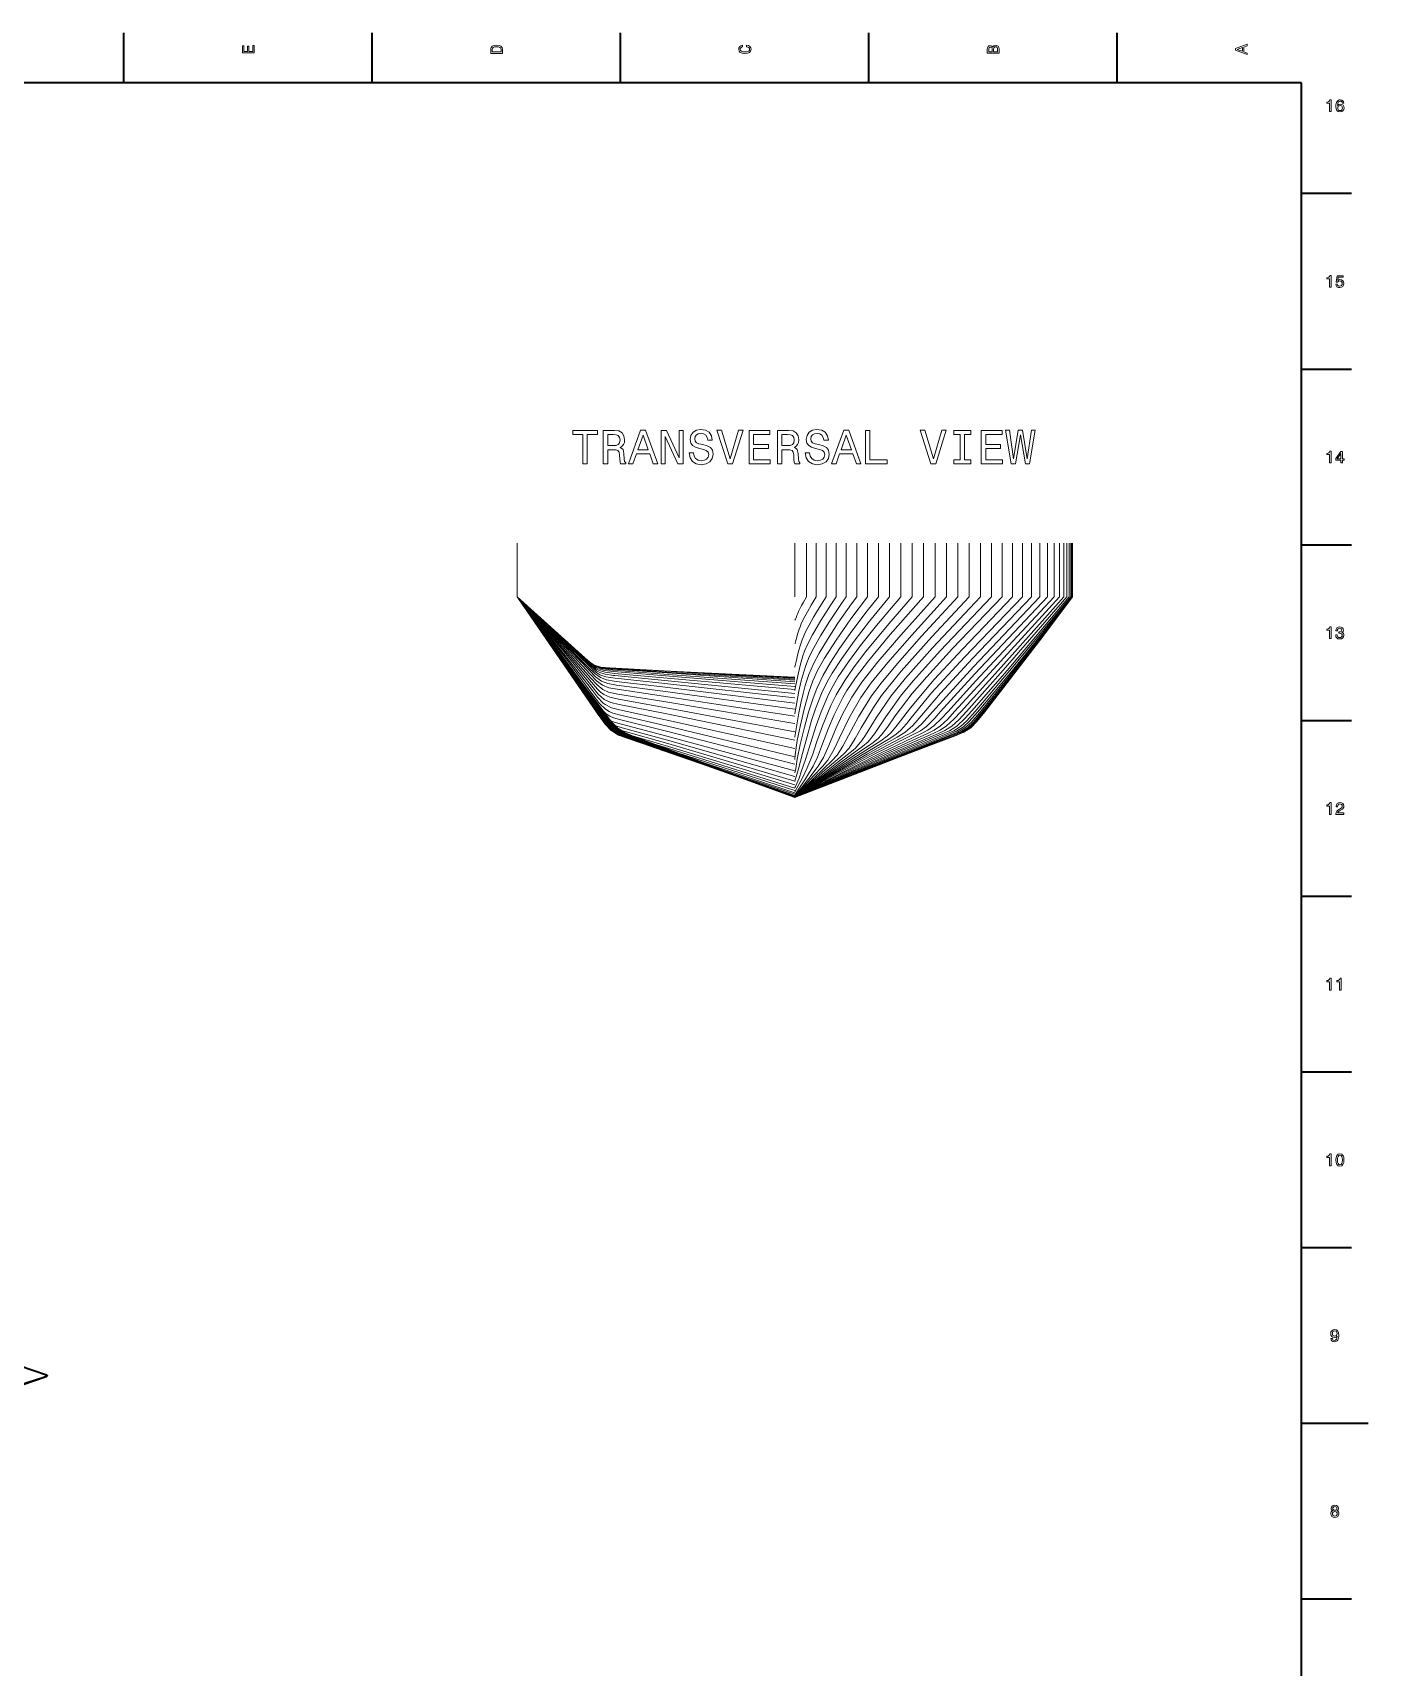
# Model space of a CAD drawing. Extents: x 0 to 1189, y 0 to 841.
# Drawn here: x 789.8 to 1189, y 347.5 to 836 of the extents above; entities that cross this region are included whole.
import ezdxf

# ---------------------------------------------------------------- set-up
doc = ezdxf.new("R2010")
doc.units = 0

msp = doc.modelspace()

# ---------------------------------------------------------------- linework, layer by layer
at = {"color": 7, "lineweight": 35, "ltscale": 0.375}
for p, q in [((817.099976, 821), (817.099976, 836)), ((891.299988, 821), (891.299988, 836)), ((965.5, 821), (965.5, 836)), ((1039.699951, 821), (1039.699951, 836)), ((1113.900024, 821), (1113.900024, 836)), ((1169, 788), (1184, 788)), ((1169, 735.5), (1184, 735.5)), ((1169, 683), (1184, 683)), ((1169, 630.5), (1184, 630.5)), ((1169, 578), (1184, 578)), ((1169, 525.5), (1184, 525.5)), ((1169, 473), (1184, 473)), ((1169, 368), (1184, 368))]:
    msp.add_line(p, q, dxfattribs=at)
at = {"color": 7, "lineweight": 35}
for p, q in [((1169, 821), (20, 821)), ((1169, 20), (1169, 821)), ((1169, 420.5), (1189, 420.5))]:
    msp.add_line(p, q, dxfattribs=at)
at = {"color": 7, "lineweight": 13, "ltscale": 0.4}
for p, q in [((934.576965, 667.444885), (934.576965, 683.444885)), ((934.576965, 667.444885), (934.576965, 683.444885)), ((934.576965, 667.444885), (934.576965, 683.444885)), ((934.576965, 667.444885), (934.576965, 683.444885)), ((934.576965, 667.444885), (934.576965, 683.444885)), ((934.576965, 667.444885), (934.576965, 683.444885)), ((934.576965, 667.444885), (934.576965, 683.444885)), ((934.576965, 667.444885), (934.576965, 683.444885)), ((934.576965, 667.444885), (934.576965, 683.444885)), ((934.576965, 667.444885), (934.576965, 683.444885)), ((934.576965, 667.444885), (934.576965, 683.444885)), ((934.576965, 667.444885), (934.576965, 683.444885)), ((934.576965, 667.444885), (934.576965, 683.444885)), ((934.576965, 667.444885), (934.576965, 683.444885)), ((934.576965, 667.444885), (934.576965, 683.444885)), ((934.576965, 667.444885), (934.576965, 683.444885)), ((934.576965, 667.444885), (934.576965, 683.444885)), ((934.576965, 667.444885), (934.576965, 683.444885)), ((934.576965, 667.444885), (934.576965, 683.444885)), ((934.576965, 667.444885), (934.576965, 683.444885)), ((934.576965, 667.444885), (934.576965, 683.444885)), ((934.576965, 667.444885), (934.576965, 683.444885)), ((934.576965, 667.444885), (934.576965, 683.444885)), ((934.576965, 667.444885), (934.576965, 683.444885)), ((934.576965, 667.444885), (934.576965, 683.444885)), ((934.576965, 667.444885), (934.576965, 683.444885)), ((934.576965, 667.444885), (934.576965, 683.444885)), ((934.576965, 667.444885), (934.576965, 683.444885)), ((934.576965, 667.444885), (934.576965, 683.444885)), ((934.576965, 667.444885), (934.576965, 683.444885)), ((934.576965, 667.444885), (934.576965, 683.444885)), ((934.576965, 667.444885), (934.576965, 683.444885)), ((934.576965, 667.444885), (934.576965, 683.444885)), ((934.576965, 667.444885), (934.576965, 683.444885)), ((934.576965, 667.444885), (934.576965, 683.444885)), ((934.576965, 667.444885), (934.576965, 683.444885)), ((934.576965, 667.444885), (934.576965, 683.444885)), ((934.576965, 667.444885), (934.576965, 683.444885)), ((1017.576965, 667.444885), (1017.576965, 683.444885)), ((1021.093323, 683.444885), (1021.093323, 667.444885)), ((1024.020996, 683.444885), (1024.020996, 667.444885)), ((1026.94397, 683.444885), (1026.94397, 667.444885)), ((1029.931519, 683.444885), (1029.931519, 667.444885)), ((1032.995605, 683.444885), (1032.995605, 667.444885)), ((1036.132324, 683.444885), (1036.132324, 667.444885)), ((1039.33667, 683.444885), (1039.33667, 667.444885)), ((1042.602661, 683.444885), (1042.602661, 667.444885)), ((1045.924561, 683.444885), (1045.924561, 667.444885)), ((1049.294312, 683.444885), (1049.294312, 667.444885)), ((1052.694824, 683.444885), (1052.694824, 667.444885)), ((1056.110596, 683.444885), (1056.110596, 667.444885)), ((1059.529785, 683.444885), (1059.529785, 667.444885)), ((1062.942139, 683.444885), (1062.942139, 667.444885)), ((1066.338379, 683.444885), (1066.338379, 667.444885)), ((1069.710205, 683.444885), (1069.710205, 667.444885)), ((1073.048706, 683.444885), (1073.048706, 667.444885)), ((1076.341431, 683.444885), (1076.341431, 667.444885)), ((1079.556396, 683.444885), (1079.556396, 667.444885)), ((1082.655518, 683.444885), (1082.655518, 667.444885)), ((1085.600952, 683.444885), (1085.600952, 667.444885)), ((1088.354736, 683.444885), (1088.354736, 667.444885)), ((1090.878784, 683.444885), (1090.878784, 667.444885)), ((1093.135132, 683.444885), (1093.135132, 667.444885)), ((1095.085938, 683.444885), (1095.085938, 667.444885)), ((1096.693848, 683.444885), (1096.693848, 667.444885)), ((1097.954468, 683.444885), (1097.954468, 667.444885)), ((1098.907715, 683.444885), (1098.907715, 667.444885)), ((1099.596436, 683.444885), (1099.596436, 667.444885)), ((1100.063599, 683.444885), (1100.063599, 667.444885)), ((1100.352295, 683.444885), (1100.352295, 667.444885)), ((1100.505371, 683.444885), (1100.505371, 667.444885)), ((1100.565918, 683.444885), (1100.565918, 667.444885)), ((1100.576904, 683.444885), (1100.576904, 667.444885)), ((1100.577026, 683.444885), (1100.577026, 667.444885))]:
    msp.add_line(p, q, dxfattribs=at)
at = {"color": 7, "lineweight": 13}
for points in [[(856.033203, 829.940918), (856.033203, 832.159973), (855.609558, 832.159973), (855.609558, 830.404907), (854.424438, 830.404907), (854.424438, 831.968323), (854.005798, 831.968323), (854.005798, 830.404907), (852.956848, 830.404907), (852.956848, 832.119629), (852.533203, 832.119629), (852.533203, 829.940918)], [(926.733215, 830.994934), (926.733215, 829.829956), (930.233215, 829.829956), (930.233215, 830.994934), (930.122253, 831.544678), (929.784363, 831.953186), (929.23468, 832.205322), (928.483215, 832.296143), (927.716675, 832.215454), (927.414063, 832.114563), (927.171997, 831.973328), (926.844177, 831.564819), (926.763489, 831.297546)], [(927.151794, 830.959656), (927.227478, 831.342957), (927.459412, 831.605164), (927.872986, 831.761536), (928.483215, 831.811951), (929.073303, 831.75647), (929.486816, 831.600159), (929.733948, 831.332886), (929.814636, 830.959656), (929.814636, 830.299011), (927.151794, 830.299011)], [(1003.132019, 831.817017), (1003.555664, 831.716125), (1003.858215, 831.549744), (1004.044861, 831.317749), (1004.105347, 831.04541), (1004.014587, 830.71759), (1003.742249, 830.460388), (1003.298462, 830.28894), (1002.683167, 830.233459), (1002.072937, 830.28894), (1001.624084, 830.455322), (1001.351746, 830.712524), (1001.25592, 831.04541), (1001.306335, 831.287476), (1001.447571, 831.494263), (1001.6745, 831.65564), (1001.987183, 831.766602), (1001.987183, 832.245667), (1001.508118, 832.09436), (1001.144958, 831.832153), (1000.91803, 831.47406), (1000.837341, 831.04541), (1000.96344, 830.510803), (1001.316467, 830.102295), (1001.896423, 829.840088), (1002.683167, 829.749268), (1003.46991, 829.840088), (1004.049866, 830.102295), (1004.407959, 830.510803), (1004.528992, 831.04541), (1004.433167, 831.514404), (1004.165894, 831.892639), (1003.727112, 832.159973), (1003.132019, 832.301147)], [(1076.742065, 831.630432), (1076.449585, 831.983459), (1076.25293, 832.074219), (1076.010864, 832.104492), (1075.632568, 832.03894), (1075.360229, 831.842224), (1075.193848, 831.524475), (1075.133301, 831.080688), (1075.133301, 829.835022), (1078.633301, 829.835022), (1078.633301, 831.151306), (1078.562744, 831.6203), (1078.355957, 831.968323), (1078.028076, 832.185181), (1077.584351, 832.260803), (1077.286743, 832.215454), (1077.039673, 832.09436), (1076.858032, 831.897705)], [(1076.585693, 830.984863), (1076.585693, 830.299011), (1075.55188, 830.299011), (1075.55188, 831.025208), (1075.582153, 831.297546), (1075.672974, 831.489197), (1075.829224, 831.605164), (1076.061279, 831.645569), (1076.293213, 831.600159), (1076.45459, 831.479126), (1076.555542, 831.272339)], [(1078.214722, 831.095825), (1078.214722, 830.299011), (1077.009399, 830.299011), (1077.009399, 831.050415), (1077.044678, 831.368164), (1077.150635, 831.595093), (1077.332153, 831.731262), (1077.59436, 831.776672), (1077.871826, 831.731262), (1078.063477, 831.605164), (1078.179443, 831.393372)], [(1152.833252, 829.466858), (1152.833252, 829.930847), (1151.804443, 830.299011), (1151.804443, 831.695984), (1152.833252, 832.064148), (1152.833252, 832.538208), (1149.328247, 831.257202), (1149.328247, 830.742798)], [(1151.375732, 830.460388), (1149.83252, 831), (1151.375732, 831.539612)], [(1177.391235, 812.416809), (1177.850098, 812.416809), (1177.850098, 815.942017), (1177.507202, 815.942017), (1177.416382, 815.634399), (1177.234863, 815.427612), (1176.95752, 815.30658), (1176.574219, 815.266235), (1176.574219, 814.908142), (1177.391235, 814.908142)], [(1181.728394, 814.973755), (1181.632568, 815.382202), (1181.410645, 815.684814), (1181.067749, 815.876465), (1180.623901, 815.942017), (1180.326416, 815.906738), (1180.069214, 815.810913), (1179.842285, 815.654541), (1179.650635, 815.432678), (1179.499268, 815.155273), (1179.388306, 814.817383), (1179.317749, 814.418945), (1179.297607, 813.970093), (1179.378296, 813.253967), (1179.625366, 812.734558), (1180.023804, 812.421875), (1180.568481, 812.315918), (1181.057617, 812.406738), (1181.430908, 812.643738), (1181.672974, 813.016968), (1181.758667, 813.491028), (1181.672974, 813.970093), (1181.440918, 814.338257), (1181.082886, 814.570251), (1180.639038, 814.65094), (1180.159912, 814.55011), (1179.80188, 814.262634), (1179.877563, 814.817383), (1180.03894, 815.21582), (1180.286011, 815.45282), (1180.629028, 815.533508), (1180.881104, 815.493164), (1181.072754, 815.387268), (1181.198853, 815.210754), (1181.264404, 814.973755)], [(1181.269409, 813.485962), (1181.213989, 813.168274), (1181.072754, 812.926147), (1180.845825, 812.764771), (1180.563354, 812.714355), (1180.265869, 812.764771), (1180.03894, 812.921143), (1179.8927, 813.163208), (1179.84729, 813.480957), (1179.897705, 813.79364), (1180.03894, 814.03064), (1180.270874, 814.181946), (1180.583618, 814.237427), (1180.855957, 814.181946), (1181.072754, 814.035706), (1181.213989, 813.798645)], [(1177.391235, 759.916809), (1177.850098, 759.916809), (1177.850098, 763.442017), (1177.507202, 763.442017), (1177.416382, 763.134399), (1177.234863, 762.927612), (1176.95752, 762.80658), (1176.574219, 762.766235), (1176.574219, 762.408142), (1177.391235, 762.408142)], [(1179.267334, 760.829651), (1179.378296, 760.416077), (1179.625366, 760.093323), (1179.988525, 759.891602), (1180.452515, 759.815918), (1180.961792, 759.906738), (1181.360229, 760.15387), (1181.612427, 760.547241), (1181.708252, 761.051514), (1181.622437, 761.520569), (1181.380371, 761.888733), (1181.002197, 762.125732), (1180.512939, 762.211487), (1180.134766, 762.15094), (1179.842285, 761.984558), (1179.983398, 762.927612), (1181.516602, 762.927612), (1181.516602, 763.341187), (1179.645508, 763.341187), (1179.368164, 761.485229), (1179.771606, 761.485229), (1180.064087, 761.72229), (1180.437378, 761.808044), (1180.760132, 761.752563), (1181.007202, 761.591187), (1181.163574, 761.344055), (1181.218994, 761.026306), (1181.163574, 760.708618), (1181.002197, 760.461487), (1180.755005, 760.305115), (1180.437378, 760.249634), (1180.170044, 760.284973), (1179.963257, 760.40094), (1179.812012, 760.58252), (1179.736328, 760.829651)], [(954.251221, 707.168762), (955.576843, 707.168762), (955.576843, 715.958374), (958.602783, 715.958374), (958.602783, 717.168762), (951.210876, 717.168762), (951.210876, 715.958374), (954.251221, 715.958374)], [(960.375122, 707.168762), (961.715149, 707.168762), (961.715149, 711.390686), (963.084045, 711.390686), (964.092712, 711.347412), (964.726685, 711.145691), (965.07251, 710.670227), (965.216614, 709.820068), (965.288635, 708.523254), (965.375122, 707.673096), (965.548035, 707.168762), (967.060974, 707.168762), (967.060974, 707.442566), (966.729553, 707.846008), (966.614319, 708.595276), (966.513428, 710.209106), (966.268494, 711.40509), (965.937073, 711.779724), (965.418335, 712.053467), (965.99469, 712.413696), (966.398193, 712.91803), (966.657532, 713.552063), (966.744019, 714.315735), (966.542236, 715.526123), (965.965881, 716.433899), (965.014893, 716.981445), (963.718079, 717.168762), (960.375122, 717.168762)], [(963.343384, 715.94397), (964.222351, 715.857544), (964.84198, 715.58374), (965.231018, 715.079407), (965.360718, 714.286926), (965.216614, 713.451172), (964.827576, 712.946838), (964.164734, 712.6875), (963.256958, 712.615479), (961.715149, 712.615479), (961.715149, 715.94397)], [(967.882324, 707.168762), (969.207947, 707.168762), (970.259827, 710.108215), (974.251221, 710.108215), (975.30304, 707.168762), (976.657532, 707.168762), (972.99762, 717.183167), (971.527832, 717.183167)], [(970.720947, 711.333008), (972.262695, 715.742249), (973.804504, 711.333008)], [(977.651794, 707.168762), (978.847717, 707.168762), (978.847717, 715.367615), (982.680603, 707.168762), (984.222351, 707.168762), (984.222351, 717.168762), (983.012024, 717.168762), (983.012024, 708.96991), (979.222351, 717.168762), (977.651794, 717.168762)], [(987.334778, 710.468445), (986.02356, 710.468445), (986.311707, 708.941101), (987.032166, 707.8172), (988.141663, 707.139954), (989.640259, 706.894958), (991.12439, 707.125549), (992.233887, 707.759521), (992.939941, 708.753784), (993.199341, 710.065002), (992.983154, 711.246582), (992.377991, 712.010254), (991.398193, 712.514587), (990.086914, 712.889221), (988.963013, 713.163025), (988.228149, 713.47998), (987.810303, 713.941101), (987.680603, 714.66156), (987.810303, 715.309998), (988.184937, 715.799866), (988.761292, 716.131287), (989.553772, 716.246582), (990.360718, 716.102478), (990.99469, 715.71344), (991.412598, 715.065002), (991.614319, 714.186035), (992.925537, 714.186035), (992.925537, 714.214844), (992.695007, 715.569336), (992.017761, 716.578003), (990.951477, 717.211975), (989.510559, 717.428101), (988.213745, 717.211975), (987.205078, 716.606812), (986.556641, 715.670227), (986.326111, 714.459839), (986.513428, 713.37915), (987.060974, 712.644287), (987.925537, 712.154358), (989.107117, 711.779724), (990.274231, 711.448303), (991.153198, 711.131287), (991.68634, 710.670227), (991.873657, 709.920898), (991.700745, 709.157227), (991.254089, 708.580872), (990.576843, 708.220642), (989.697876, 708.105347), (988.718079, 708.263855), (987.96875, 708.724976), (987.493286, 709.474243)], [(1000.792969, 717.183167), (998.285767, 708.667297), (995.706543, 717.183167), (994.337646, 717.183167), (997.565308, 707.168762), (999.006226, 707.168762), (1002.161865, 717.183167)], [(1003.934204, 707.168762), (1010.274231, 707.168762), (1010.274231, 708.37915), (1005.259827, 708.37915), (1005.259827, 711.76532), (1009.726685, 711.76532), (1009.726685, 712.961243), (1005.259827, 712.961243), (1005.259827, 715.958374), (1010.158997, 715.958374), (1010.158997, 717.168762), (1003.934204, 717.168762)], [(1012.421204, 707.168762), (1013.761292, 707.168762), (1013.761292, 711.390686), (1015.130127, 711.390686), (1016.138794, 711.347412), (1016.772827, 711.145691), (1017.118652, 710.670227), (1017.262695, 709.820068), (1017.334778, 708.523254), (1017.421204, 707.673096), (1017.594116, 707.168762), (1019.107117, 707.168762), (1019.107117, 707.442566), (1018.775696, 707.846008), (1018.6604, 708.595276), (1018.55957, 710.209106), (1018.314575, 711.40509), (1017.983154, 711.779724), (1017.464478, 712.053467), (1018.040833, 712.413696), (1018.444275, 712.91803), (1018.703613, 713.552063), (1018.7901, 714.315735), (1018.588379, 715.526123), (1018.012024, 716.433899), (1017.060974, 716.981445), (1015.76416, 717.168762), (1012.421204, 717.168762)], [(1015.389526, 715.94397), (1016.268494, 715.857544), (1016.888062, 715.58374), (1017.2771, 715.079407), (1017.406799, 714.286926), (1017.262695, 713.451172), (1016.873657, 712.946838), (1016.210815, 712.6875), (1015.30304, 712.615479), (1013.761292, 712.615479), (1013.761292, 715.94397)], [(1022.032166, 710.468445), (1020.720947, 710.468445), (1021.009094, 708.941101), (1021.729614, 707.8172), (1022.839111, 707.139954), (1024.337646, 706.894958), (1025.821777, 707.125549), (1026.931274, 707.759521), (1027.637329, 708.753784), (1027.896729, 710.065002), (1027.680542, 711.246582), (1027.075439, 712.010254), (1026.095581, 712.514587), (1024.784302, 712.889221), (1023.6604, 713.163025), (1022.925537, 713.47998), (1022.50769, 713.941101), (1022.377991, 714.66156), (1022.50769, 715.309998), (1022.882324, 715.799866), (1023.458679, 716.131287), (1024.251221, 716.246582), (1025.058105, 716.102478), (1025.692139, 715.71344), (1026.109985, 715.065002), (1026.311768, 714.186035), (1027.622925, 714.186035), (1027.622925, 714.214844), (1027.392456, 715.569336), (1026.71521, 716.578003), (1025.648926, 717.211975), (1024.208008, 717.428101), (1022.911133, 717.211975), (1021.902466, 716.606812), (1021.254089, 715.670227), (1021.02356, 714.459839), (1021.210876, 713.37915), (1021.758423, 712.644287), (1022.622925, 712.154358), (1023.804504, 711.779724), (1024.97168, 711.448303), (1025.850586, 711.131287), (1026.383789, 710.670227), (1026.571045, 709.920898), (1026.398193, 709.157227), (1025.951538, 708.580872), (1025.274292, 708.220642), (1024.395264, 708.105347), (1023.415466, 708.263855), (1022.666199, 708.724976), (1022.190674, 709.474243)], [(1028.602783, 707.168762), (1029.928467, 707.168762), (1030.980347, 710.108215), (1034.97168, 710.108215), (1036.02356, 707.168762), (1037.378052, 707.168762), (1033.718018, 717.183167), (1032.248291, 717.183167)], [(1031.441406, 711.333008), (1032.983154, 715.742249), (1034.525024, 711.333008)], [(1038.732422, 707.168762), (1045.158936, 707.168762), (1045.158936, 708.37915), (1040.058105, 708.37915), (1040.058105, 717.168762), (1038.732422, 717.168762)], [(1061.513428, 717.183167), (1059.006226, 708.667297), (1056.427002, 717.183167), (1055.058105, 717.183167), (1058.285767, 707.168762), (1059.726685, 707.168762), (1062.882324, 717.183167)], [(1067.017822, 708.37915), (1065.17334, 708.37915), (1065.17334, 707.168762), (1070.187866, 707.168762), (1070.187866, 708.37915), (1068.343384, 708.37915), (1068.343384, 715.958374), (1070.187866, 715.958374), (1070.187866, 717.168762), (1065.17334, 717.168762), (1065.17334, 715.958374), (1067.017822, 715.958374)], [(1073.328979, 707.168762), (1079.669067, 707.168762), (1079.669067, 708.37915), (1074.654663, 708.37915), (1074.654663, 711.76532), (1079.121582, 711.76532), (1079.121582, 712.961243), (1074.654663, 712.961243), (1074.654663, 715.958374), (1079.553833, 715.958374), (1079.553833, 717.168762), (1073.328979, 717.168762)], [(1082.305908, 707.168762), (1083.573975, 707.168762), (1085.014893, 715.84314), (1086.499023, 707.168762), (1087.709473, 707.168762), (1089.467407, 717.183167), (1088.314575, 717.183167), (1087.075439, 708.667297), (1085.648926, 717.183167), (1084.395264, 717.183167), (1082.997559, 708.667297), (1081.758423, 717.183167), (1080.576904, 717.183167)], [(1177.391235, 707.416809), (1177.850098, 707.416809), (1177.850098, 710.942017), (1177.507202, 710.942017), (1177.416382, 710.634399), (1177.234863, 710.427612), (1176.95752, 710.30658), (1176.574219, 710.266235), (1176.574219, 709.908142), (1177.391235, 709.908142)], [(1180.79541, 707.416809), (1181.249268, 707.416809), (1181.249268, 708.284241), (1181.748535, 708.284241), (1181.748535, 708.687683), (1181.249268, 708.687683), (1181.249268, 710.841187), (1180.790405, 710.841187), (1179.257202, 708.728027), (1179.257202, 708.284241), (1180.79541, 708.284241)], [(1179.680908, 708.687683), (1180.79541, 710.256165), (1180.79541, 708.687683)], [(1177.391235, 654.916809), (1177.850098, 654.916809), (1177.850098, 658.442017), (1177.507202, 658.442017), (1177.416382, 658.134399), (1177.234863, 657.927612), (1176.95752, 657.80658), (1176.574219, 657.766235), (1176.574219, 657.408142), (1177.391235, 657.408142)], [(1179.24707, 656.016235), (1179.24707, 655.980957), (1179.327881, 655.496765), (1179.564819, 655.133667), (1179.93811, 654.901672), (1180.432251, 654.815918), (1180.956787, 654.901672), (1181.350098, 655.123596), (1181.602295, 655.476624), (1181.693115, 655.930481), (1181.65271, 656.228027), (1181.541748, 656.470093), (1181.360229, 656.656738), (1181.118164, 656.792908), (1181.445923, 657.065247), (1181.562012, 657.498962), (1181.486328, 657.892334), (1181.269409, 658.18988), (1180.916382, 658.376465), (1180.432251, 658.442017), (1179.978394, 658.361328), (1179.630371, 658.139404), (1179.403442, 657.786377), (1179.327881, 657.317383), (1179.327881, 657.282104), (1179.776611, 657.282104), (1179.817017, 657.604858), (1179.94812, 657.836853), (1180.159912, 657.978027), (1180.45752, 658.028503), (1180.719727, 657.988159), (1180.911377, 657.882202), (1181.027344, 657.710754), (1181.072754, 657.47876), (1181.027344, 657.231628), (1180.906372, 657.065247), (1180.69458, 656.964355), (1180.407104, 656.934082), (1180.210327, 656.939148), (1180.210327, 656.54071), (1180.45752, 656.550842), (1180.775269, 656.505432), (1181.012207, 656.384399), (1181.153442, 656.187683), (1181.203857, 655.930481), (1181.148438, 655.638), (1181.002197, 655.421143), (1180.770142, 655.284973), (1180.462524, 655.239563), (1180.144775, 655.289978), (1179.912842, 655.441284), (1179.766602, 655.68335), (1179.71106, 656.016235)], [(1177.391235, 602.416809), (1177.850098, 602.416809), (1177.850098, 605.942017), (1177.507202, 605.942017), (1177.416382, 605.634399), (1177.234863, 605.427612), (1176.95752, 605.30658), (1176.574219, 605.266235), (1176.574219, 604.908142), (1177.391235, 604.908142)], [(1179.287476, 602.416809), (1181.693115, 602.416809), (1181.693115, 602.850525), (1179.791748, 602.850525), (1179.897705, 603.087585), (1180.079224, 603.284241), (1180.639038, 603.642334), (1180.936646, 603.79364), (1181.269409, 604.010498), (1181.50647, 604.262634), (1181.6427, 604.560181), (1181.693115, 604.898071), (1181.607422, 605.321716), (1181.370361, 605.654541), (1181.007202, 605.866394), (1180.538208, 605.942017), (1180.054077, 605.856262), (1179.685913, 605.619263), (1179.448853, 605.241028), (1179.368164, 604.74176), (1179.368164, 604.671143), (1179.827148, 604.671143), (1179.827148, 604.711487), (1179.872437, 605.054443), (1180.008667, 605.30658), (1180.225464, 605.467957), (1180.512939, 605.523438), (1180.805542, 605.473022), (1181.022339, 605.346924), (1181.163574, 605.150269), (1181.213989, 604.903137), (1181.178711, 604.671143), (1181.082886, 604.474426), (1180.921509, 604.302979), (1180.699585, 604.151672), (1180.401978, 603.990295), (1179.907837, 603.677612), (1179.559814, 603.344788), (1179.353027, 602.941284), (1179.287476, 602.431946)], [(1177.391235, 549.916809), (1177.850098, 549.916809), (1177.850098, 553.442017), (1177.507202, 553.442017), (1177.416382, 553.134399), (1177.234863, 552.927612), (1176.95752, 552.80658), (1176.574219, 552.766235), (1176.574219, 552.408142), (1177.391235, 552.408142)], [(1180.427246, 549.916809), (1180.88623, 549.916809), (1180.88623, 553.442017), (1180.543213, 553.442017), (1180.452515, 553.134399), (1180.270874, 552.927612), (1179.99353, 552.80658), (1179.610229, 552.766235), (1179.610229, 552.408142), (1180.427246, 552.408142)], [(1177.391235, 497.416779), (1177.850098, 497.416779), (1177.850098, 500.941986), (1177.507202, 500.941986), (1177.416382, 500.634369), (1177.234863, 500.427582), (1176.95752, 500.306549), (1176.574219, 500.266205), (1176.574219, 499.908142), (1177.391235, 499.908142)], [(1179.302612, 499.126434), (1179.378296, 498.334656), (1179.615234, 497.769806), (1179.99353, 497.42688), (1180.518066, 497.315918), (1181.037476, 497.42688), (1181.415771, 497.769806), (1181.647705, 498.334656), (1181.728394, 499.126434), (1181.647705, 499.913177), (1181.55188, 500.225861), (1181.415771, 500.483063), (1181.037476, 500.825989), (1180.518066, 500.941986), (1179.99353, 500.825989), (1179.615234, 500.478027), (1179.378296, 499.913177)], [(1179.786743, 499.126434), (1179.827148, 499.736664), (1179.953125, 500.175415), (1180.180176, 500.432617), (1180.518066, 500.523407), (1180.85083, 500.432617), (1181.077881, 500.175415), (1181.203857, 499.736664), (1181.244263, 499.126434), (1181.203857, 498.511169), (1181.077881, 498.072388), (1180.85083, 497.815186), (1180.518066, 497.729462), (1180.180176, 497.815186), (1179.953125, 498.072388), (1179.827148, 498.511169)], [(1177.789551, 445.78421), (1177.865234, 445.385803), (1178.082031, 445.078156), (1178.425049, 444.886505), (1178.878906, 444.815918), (1179.176514, 444.851227), (1179.443726, 444.941986), (1179.670654, 445.098328), (1179.862305, 445.320251), (1180.013672, 445.597626), (1180.124634, 445.940552), (1180.190186, 446.333923), (1180.215332, 446.787811), (1180.129639, 447.498901), (1179.882568, 448.018372), (1179.489136, 448.331055), (1178.949463, 448.441986), (1178.455322, 448.351227), (1178.082031, 448.109131), (1177.839966, 447.735931), (1177.759277, 447.266937), (1177.839966, 446.782776), (1178.077026, 446.414612), (1178.430054, 446.182617), (1178.878906, 446.106995), (1179.353027, 446.202789), (1179.71106, 446.4953), (1179.630371, 445.935516), (1179.468994, 445.537109), (1179.221802, 445.300049), (1178.883911, 445.224426), (1178.621704, 445.259705), (1178.430054, 445.370667), (1178.303955, 445.54718), (1178.25354, 445.78421)], [(1178.248535, 447.271973), (1178.29895, 447.584656), (1178.440186, 447.831757), (1178.662109, 447.988098), (1178.949463, 448.043579), (1179.24707, 447.988098), (1179.473999, 447.831757), (1179.615234, 447.589691), (1179.670654, 447.277008), (1179.615234, 446.95929), (1179.473999, 446.72226), (1179.242065, 446.575989), (1178.934326, 446.525574), (1178.656982, 446.575989), (1178.440186, 446.72226), (1178.29895, 446.954254)], [(1178.374634, 394.302948), (1178.117432, 394.161743), (1177.940918, 393.965057), (1177.829956, 393.717926), (1177.794556, 393.42038), (1177.875366, 392.971527), (1178.1073, 392.623566), (1178.485596, 392.401642), (1179, 392.315918), (1179.509277, 392.401642), (1179.887573, 392.623566), (1180.119507, 392.971527), (1180.205322, 393.42038), (1180.164917, 393.717926), (1180.059082, 393.965057), (1179.877441, 394.161743), (1179.625366, 394.302948), (1179.827026, 394.423981), (1179.968262, 394.590424), (1180.053955, 394.792145), (1180.084229, 395.039246), (1180.00354, 395.397339), (1179.791748, 395.684784), (1179.448853, 395.871399), (1179, 395.941986), (1178.546021, 395.871399), (1178.203125, 395.684784), (1177.986206, 395.397339), (1177.910645, 395.039246), (1177.935791, 394.792145), (1178.021606, 394.590424)], [(1178.278809, 393.430481), (1178.324097, 393.697754), (1178.470459, 393.899475), (1178.697388, 394.030609), (1179, 394.075989), (1179.297485, 394.030609), (1179.524414, 393.899475), (1179.670654, 393.697754), (1179.721069, 393.430481), (1179.670654, 393.143005), (1179.524414, 392.926147), (1179.297485, 392.784943), (1179, 392.739532), (1178.697388, 392.784943), (1178.470459, 392.926147), (1178.324097, 393.143005)], [(1178.389771, 394.998901), (1178.430054, 395.220825), (1178.551147, 395.392273), (1178.742798, 395.498199), (1179, 395.538544), (1179.252075, 395.498199), (1179.443726, 395.392273), (1179.564819, 395.220825), (1179.610229, 394.998901), (1179.564819, 394.771973), (1179.443726, 394.595459), (1179.252075, 394.479462), (1179, 394.444153), (1178.742798, 394.484497), (1178.551147, 394.595459), (1178.430054, 394.771973)]]:
    msp.add_lwpolyline(points, close=True, dxfattribs=at)
for points in [[(1017.576965, 643.412048), (980.270569, 645.167725), (961.92688, 646.029663), (961.721313, 646.039429), (958.985718, 646.288757), (957.352051, 646.744263), (956.674072, 647.079956), (955.447571, 647.939331), (954.164368, 649.089355), (934.576965, 667.444885)], [(1017.576965, 643.308167), (980.399963, 645.202881), (962.15155, 646.130127), (961.872498, 646.14447), (959.150879, 646.406799), (957.671082, 646.810242), (956.668945, 647.313416), (955.759338, 647.952637), (954.294678, 649.237732), (934.576965, 667.444885)], [(1017.576965, 643.124695), (980.389282, 645.175232), (976.842712, 645.370178), (962.299072, 646.168213), (959.577759, 646.414429), (957.757874, 646.907227), (957.06311, 647.249512), (955.800293, 648.123474), (954.528809, 649.235596), (934.576965, 667.444885)], [(1017.576965, 642.851563), (980.658569, 645.054199), (962.610657, 646.124268), (962.233032, 646.14679), (959.664307, 646.408264), (958.031372, 646.858154), (957.334961, 647.191772), (956.066772, 648.049377), (954.665039, 649.262695), (934.576965, 667.444885)], [(1017.576965, 642.477539), (980.787781, 644.85437), (962.721497, 646.012146), (959.887207, 646.300598), (958.087646, 646.824402), (957.138672, 647.334961), (956.263672, 647.960144), (954.846252, 649.18335), (934.576965, 667.444885)], [(1017.576965, 641.989563), (980.916931, 644.558655), (963.080872, 645.795837), (962.580811, 645.830688), (960.029846, 646.121704), (958.509705, 646.552246), (957.476074, 647.076782), (956.528748, 647.739624), (954.965637, 649.087891), (934.576965, 667.444885)], [(1017.576965, 641.372742), (981.046021, 644.15625), (963.18988, 645.499817), (961.994263, 645.596619), (959.539551, 646), (957.610229, 646.855896), (956.731079, 647.482544), (955.164795, 648.842041), (934.576965, 667.444885)], [(1017.576965, 640.610107), (981.316956, 643.623657), (963.429382, 645.087708), (960.737244, 645.390869), (958.915771, 645.90625), (957.947693, 646.409912), (956.733643, 647.293457), (955.353943, 648.518799), (934.576965, 667.444885)], [(1017.576965, 639.682434), (963.697266, 644.555237), (960.881042, 644.896912), (959.090637, 645.434082), (958.15625, 645.935913), (957.287598, 646.555054), (955.500916, 648.140015), (934.576965, 667.444885)], [(1017.576965, 638.567993), (963.787903, 643.909851), (963.417969, 643.945984), (960.907654, 644.304016), (959.292969, 644.828552), (958.364868, 645.343323), (957.499939, 645.975769), (955.73938, 647.57135), (938.468506, 663.835083), (934.576965, 667.444885)], [(1017.576965, 637.242371), (977.907166, 641.61731), (963.894104, 643.123169), (961.138245, 643.531555), (959.378418, 644.147156), (958.448303, 644.706604), (957.578552, 645.38324), (955.893127, 646.96936), (942.466553, 659.967773), (934.576965, 667.444885)], [(1017.576965, 635.678955), (978.047668, 640.516174), (964.208374, 642.159119), (963.65741, 642.22467), (961.296082, 642.626343), (959.573181, 643.269897), (957.791931, 644.543945), (956.054688, 646.237122), (945.055847, 657.246887), (934.576965, 667.444885)], [(1017.576965, 633.858093), (978.189331, 639.226318), (964.308899, 641.053528), (961.758728, 641.482117), (959.78009, 642.230347), (958.024719, 643.539246), (956.233215, 645.354553), (947.777588, 654.168091), (934.576965, 667.444885)], [(1017.576965, 631.795532), (978.332214, 637.755798), (964.506653, 639.776184), (961.988037, 640.237183), (960.081726, 640.984863), (958.374023, 642.278809), (956.403442, 644.348877), (948.087585, 653.380371), (934.576965, 667.444885)], [(1017.576965, 629.526062), (978.47644, 636.129089), (964.71106, 638.359009), (964.256653, 638.432434), (961.924133, 638.942749), (960.182312, 639.724548), (958.483643, 641.116028), (956.646484, 643.143372), (948.305054, 652.605042), (934.576965, 667.444885)], [(1017.576965, 627.099854), (978.621826, 634.381165), (964.88678, 636.838562), (962.297791, 637.413879), (960.486511, 638.236389), (959.548828, 638.94104), (958.666992, 639.785767), (956.854309, 641.879944), (950.172607, 649.832703), (938.628113, 662.988037), (934.576965, 667.444885)], [(1017.576965, 624.583679), (978.832642, 632.545593), (965.08667, 635.24646), (962.569458, 635.84729), (960.67218, 636.756165), (959.749329, 637.488037), (958.879639, 638.359558), (956.913208, 640.738098), (949.139526, 650.365784), (936.568542, 665.177856), (934.576965, 667.444885)], [(1017.576965, 622.060974), (978.977722, 630.704895), (965.205872, 633.653748), (962.778503, 634.282166), (960.906921, 635.223328), (960.35614, 635.649719), (958.619629, 637.464844), (957.128723, 639.378052), (948.995361, 649.858154), (935.792175, 666.009338), (934.576965, 667.444885)], [(1017.576965, 619.628296), (979.121948, 628.914856), (965.463989, 632.07312), (963.242798, 632.664673), (962.15741, 633.113281), (960.987732, 633.838745), (959.224182, 635.583008), (957.275146, 638.128845), (949.626282, 648.35614), (937.480103, 663.867859), (934.576965, 667.444885)], [(1017.576965, 617.389954), (979.264587, 627.249695), (965.605957, 630.624817), (963.418823, 631.247742), (962.349426, 631.713867), (961.19458, 632.459045), (959.449524, 634.232422), (957.466187, 636.891418), (949.478027, 647.892212), (936.694946, 664.744568), (934.576965, 667.444885)], [(1017.576965, 615.436157), (979.375549, 625.79187), (965.798218, 629.337219), (963.626526, 629.986877), (962.563904, 630.466431), (961.45874, 631.190796), (959.738953, 632.945618), (957.635193, 635.809265), (947.846497, 649.563904), (934.576965, 667.444885)], [(1017.576965, 613.771912), (979.517822, 624.559387), (966.027588, 628.251648), (963.846802, 628.929016), (962.786194, 629.419373), (961.032288, 630.735474), (959.805786, 632.121399), (957.830383, 634.858948), (946.122253, 651.541626), (934.576965, 667.444885)], [(1017.576965, 612.371521), (979.65979, 623.542175), (966.249084, 627.366089), (965.813049, 627.489929), (963.658081, 628.23999), (961.89032, 629.319702), (961.243408, 629.904114), (960.01825, 631.297852), (957.989624, 634.128296), (943.813354, 654.509827), (934.576965, 667.444885)], [(1017.576965, 611.20929), (979.816406, 622.714172), (966.381836, 626.684326), (964.158142, 627.432495), (963.118713, 627.948364), (961.98822, 628.747742), (960.254333, 630.606812), (958.213745, 633.454712), (943.874268, 654.226807), (934.576965, 667.444885)], [(1017.576965, 610.25946), (979.957886, 622.062683), (966.596252, 626.137329), (964.390076, 626.896423), (963.34668, 627.418518), (962.343628, 628.112671), (960.532227, 630.008423), (958.387573, 632.989502), (941.314331, 657.782776), (934.576965, 667.444885)], [(1017.576965, 609.496338), (980.099182, 621.561951), (966.70874, 625.759949), (964.438049, 626.577332), (962.440674, 627.824707), (960.709412, 629.663879), (958.532227, 632.685425), (938.570007, 661.684265), (934.576965, 667.444885)], [(1017.576965, 608.894165), (980.240417, 621.190674), (966.930237, 625.467285), (964.773071, 626.246887), (962.730286, 627.489868), (960.902161, 629.408936), (958.718567, 632.422913), (934.576965, 667.444885)], [(1017.576965, 608.427185), (980.381592, 620.927551), (967.15686, 625.270874), (964.904907, 626.104187), (962.881958, 627.364319), (962.74823, 627.478638), (960.977051, 629.3927), (958.935486, 632.20282), (934.576965, 667.444885)], [(1017.576965, 608.073486), (980.522705, 620.751526), (967.382813, 625.152832), (965.241272, 625.946045), (963.171326, 627.200317), (962.946411, 627.389893), (961.16571, 629.306458), (959.106506, 632.118713), (934.576965, 667.444885)], [(1017.576965, 607.816833), (980.663757, 620.647095), (967.48175, 625.139893), (965.399414, 625.929199), (963.34082, 627.194275), (961.488586, 629.111938), (959.283203, 632.080933), (934.576965, 667.444885)], [(1017.576965, 607.641724), (980.804993, 620.603394), (967.723328, 625.131348), (965.612549, 625.93866), (963.54718, 627.207764), (961.687256, 629.119629), (959.477234, 632.063904), (934.576965, 667.444885)], [(1017.576965, 607.532593), (980.94635, 620.609619), (967.975647, 625.161926), (965.546387, 626.12323), (963.651062, 627.346802), (961.872192, 629.183533), (959.63324, 632.137512), (936.348999, 664.907471), (934.576965, 667.444885)], [(1017.576965, 607.473755), (981.087891, 620.65509), (968.040955, 625.292236), (965.788757, 626.19397), (963.742737, 627.530396), (961.9245, 629.437927), (959.691406, 632.374329), (940.755005, 658.685303), (934.576965, 667.444885)], [(1017.576965, 607.449768), (981.229736, 620.729004), (968.218262, 625.408508), (965.836975, 626.385864), (963.922058, 627.663391), (962.08844, 629.580322), (960.003784, 632.287292), (943.026306, 655.583984), (934.576965, 667.444885)], [(1017.576965, 607.444946), (981.352051, 620.827881), (968.502014, 625.502014), (966.151489, 626.459412), (964.248657, 627.687134), (962.444275, 629.511108), (960.144653, 632.44873), (942.434143, 656.508362), (934.576965, 667.444885)], [(1017.576965, 607.444885), (981.51416, 620.919312), (968.672729, 625.6427), (966.454956, 626.545776), (964.429749, 627.840271), (962.612854, 629.671204), (960.249756, 632.66449), (943.169128, 655.605957), (934.576965, 667.444885)], [(1017.576965, 607.444885), (981.657532, 621.015259), (968.868225, 625.77179), (966.517578, 626.749207), (964.622864, 627.981506), (962.797424, 629.811707), (960.529236, 632.65155), (945.462646, 652.625549), (934.576965, 667.444885)], [(1017.576965, 607.444885), (981.816467, 621.105164), (969.050415, 625.9021), (966.760986, 626.859436), (964.718262, 628.203674), (962.848145, 630.10553), (960.678833, 632.807373), (943.78302, 655.015198), (934.576965, 667.444885)], [(1042.602661, 667.444885), (1039.210693, 663.222412), (1034.638062, 657.202393), (1030.926392, 651.928772), (1028.244751, 647.792786), (1026.031738, 644.015991), (1024.139648, 640.033447), (1023.042908, 637.120239), (1021.67804, 632.915649), (1020.524658, 628.512878), (1019.227539, 623.262634), (1018.325928, 618.920471), (1017.873535, 616.096985), (1017.582703, 614.829834), (1017.575195, 614.784546), (1017.575562, 614.780701), (1017.575989, 614.779663), (1017.576416, 614.779175), (1017.576965, 614.778992)], [(1100.577026, 667.444885), (1091.715942, 655.594299), (1074.393188, 633.075867), (1072.039063, 630.18042), (1070.165039, 628.301575), (1068.109375, 626.960693), (1065.86438, 626.018005), (1053.140503, 621.189392), (1017.576965, 607.444885)], [(1100.576904, 667.444885), (1079.58374, 640.062195), (1073.795166, 632.762329), (1071.183228, 629.679199), (1069.725464, 628.310303), (1067.706055, 627.029114), (1065.428345, 626.077393), (1043.93811, 617.809692), (1017.576965, 607.444885)], [(1100.565918, 667.444885), (1081.622314, 643.040405), (1073.525879, 632.977234), (1070.878296, 629.884155), (1069.292847, 628.400696), (1067.266968, 627.122131), (1064.964722, 626.155823), (1045.89917, 618.744263), (1017.576965, 607.444885)], [(1100.505371, 667.444885), (1081.266602, 643.105713), (1072.800049, 632.785828), (1070.279907, 629.912231), (1068.413452, 628.244934), (1066.272461, 627.005554), (1064.484985, 626.270386), (1047.899658, 619.749023), (1017.576965, 607.444885)], [(1100.352295, 667.444885), (1082.561157, 645.342468), (1072.24292, 632.990479), (1069.726074, 630.149902), (1067.99939, 628.561829), (1065.96875, 627.288513), (1063.862549, 626.384827), (1048.918823, 620.428833), (1020.750916, 608.798828), (1017.576965, 607.444885)], [(1100.063599, 667.444885), (1081.907837, 645.395081), (1071.493286, 633.188843), (1068.99939, 630.404419), (1067.117676, 628.666565), (1065.103149, 627.39032), (1062.984009, 626.466248), (1048.253052, 620.493469), (1026.739868, 611.450195), (1017.576965, 607.444885)], [(1099.596436, 667.444885), (1081.034546, 645.444397), (1070.505127, 633.367188), (1068.482544, 631.114136), (1065.994751, 628.754883), (1063.818237, 627.387024), (1061.859253, 626.52948), (1048.42334, 620.970886), (1026.650513, 611.55835), (1017.576965, 607.444885)], [(1098.907715, 667.444885), (1079.904175, 645.490906), (1068.941162, 633.181824), (1066.590576, 630.637512), (1064.567749, 628.786133), (1062.407959, 627.425659), (1060.530518, 626.588074), (1047.382324, 620.999023), (1026.972046, 611.876099), (1017.576965, 607.444885)], [(1097.954468, 667.444885), (1079.285522, 646.423645), (1067.283569, 633.166016), (1065.097412, 630.80957), (1062.945557, 628.819946), (1061.001953, 627.552429), (1058.937988, 626.594727), (1046.36438, 621.072327), (1027.762817, 612.452148), (1017.576965, 607.444885)], [(1096.693848, 667.444885), (1076.984375, 645.807007), (1065.370361, 633.102539), (1063.318726, 630.885864), (1061.16394, 628.856628), (1059.285156, 627.583557), (1057.209473, 626.58075), (1044.814941, 620.922363), (1029.637451, 613.619995), (1017.576965, 607.444885)], [(1095.085938, 667.444885), (1071.706665, 642.2771), (1063.329102, 633.099609), (1061.441162, 631.031433), (1059.160889, 628.818909), (1057.406494, 627.57312), (1055.231812, 626.472473), (1043.595093, 620.925842), (1027.254272, 612.668091), (1017.576965, 607.444885)], [(1093.135132, 667.444885), (1071.430176, 644.39801), (1061.178589, 633.149658), (1059.416016, 631.173523), (1056.911621, 628.653748), (1055.184814, 627.385437), (1053.192749, 626.331726), (1041.697388, 620.577637), (1027.36731, 612.986511), (1017.576965, 607.444885)], [(1090.878784, 667.444885), (1070.973999, 646.517944), (1058.737183, 633.018066), (1055.482178, 629.355591), (1052.841553, 627.120483), (1050.934204, 626.058228), (1039.988159, 620.279541), (1026.914063, 612.998108), (1017.576965, 607.444885)], [(1088.354736, 667.444885), (1070.674316, 648.98175), (1061.146484, 638.654785), (1056.021118, 632.680481), (1052.866089, 628.9823), (1050.509888, 626.843811), (1048.210205, 625.484009), (1039.281006, 620.498108), (1028.549438, 614.256348), (1017.576965, 607.444885)], [(1085.600952, 667.444885), (1068.29541, 649.399048), (1058.496338, 638.688843), (1052.390747, 631.273987), (1050.962891, 629.492493), (1049.226929, 627.514282), (1047.923462, 626.347168), (1045.953979, 625.083069), (1037.247314, 619.920044), (1026.864136, 613.533813), (1017.576965, 607.444885)], [(1082.655518, 667.444885), (1067.669067, 651.826111), (1059.281006, 642.747681), (1052.137939, 634.266174), (1048.206909, 629.07782), (1046.445923, 626.908508), (1045.246704, 625.731934), (1043.35376, 624.410645), (1035.206787, 619.266296), (1025.193481, 612.738647), (1017.576965, 607.444885)], [(1079.556396, 667.444885), (1064.752686, 651.932861), (1057.011719, 643.481445), (1052.703491, 638.483643), (1047.62915, 631.806885), (1045.284668, 628.472229), (1043.539429, 626.146423), (1042.437256, 624.962891), (1040.59729, 623.564331), (1033.037231, 618.458313), (1025.616821, 613.345703), (1017.576965, 607.444885)], [(1076.341431, 667.444885), (1061.090576, 651.311279), (1053.099731, 642.435608), (1049.509888, 638.104553), (1044.762573, 631.531555), (1041.447632, 626.505676), (1039.557373, 624.084351), (1037.861938, 622.657104), (1030.866577, 617.574097), (1023.940613, 612.46283), (1017.576965, 607.444885)], [(1073.048706, 667.444885), (1058.703491, 652.132446), (1050.693237, 643.149658), (1046.40979, 637.866821), (1041.910889, 631.306519), (1038.72583, 626.102966), (1037.659546, 624.446167), (1035.754395, 622.206604), (1035.007568, 621.582642), (1030.584961, 618.121277), (1026.567017, 614.927307), (1019.441467, 609.08197), (1017.576965, 607.444885)], [(1069.710205, 667.444885), (1058.537476, 655.455688), (1049.405029, 645.213684), (1043.548828, 637.965576), (1041.09375, 634.339111), (1037.420654, 628.237183), (1035.652222, 625.071777), (1033.826416, 622.178894), (1032.234253, 620.469055), (1030.330322, 618.814331), (1026.709473, 615.683472), (1021.31311, 610.966736), (1017.576965, 607.44574)], [(1066.338379, 667.444885), (1055.508301, 655.693604), (1048.280029, 647.517395), (1043.36499, 641.643799), (1040.53064, 637.818848), (1036.661255, 631.58075), (1033.669189, 625.964172), (1032.002197, 622.743713), (1030.287354, 620.124268), (1028.695923, 618.420898), (1026.328613, 616.182617), (1023.103821, 613.076355), (1018.51239, 608.472412), (1017.576965, 607.467163)], [(1062.942139, 667.444885), (1052.5271, 656.005249), (1045.397705, 647.80365), (1040.445557, 641.730042), (1037.351074, 637.324097), (1033.85437, 631.265564), (1030.919067, 625.240051), (1029.380615, 621.917175), (1027.46521, 618.640198), (1025.838135, 616.730286), (1023.20282, 613.878418), (1019.651978, 609.993591), (1017.576965, 607.556763)], [(1059.529785, 667.444885), (1049.263794, 656.000122), (1042.415649, 647.943298), (1037.657227, 641.911316), (1034.683594, 637.480957), (1031.887329, 632.354431), (1029.93811, 628.242981), (1027.751221, 623.026306), (1026.175537, 619.442444), (1024.624146, 616.819641), (1023.989319, 616.010559), (1021.779663, 613.159424), (1018.668335, 609.237305), (1017.576965, 607.784546)], [(1056.110596, 667.444885), (1046.128296, 656.118652), (1039.617554, 648.245361), (1035.76001, 643.202576), (1033.172607, 639.40686), (1031.974609, 637.321106), (1029.387207, 632.137451), (1027.677612, 628.184448), (1025.897705, 623.501526), (1024.358398, 619.455139), (1023.090942, 616.808594), (1022.473938, 615.83252), (1020.624939, 612.761047), (1017.576965, 608.252747)], [(1052.694824, 667.444885), (1045.685547, 659.396851), (1038.835327, 651.049622), (1035.351807, 646.478516), (1032.515747, 642.448486), (1029.938599, 638.151733), (1028.365845, 634.899231), (1025.853027, 628.863708), (1024.222534, 624.168762), (1022.986084, 620.445129), (1021.258118, 616.338989), (1020.001343, 613.514038), (1017.576965, 609.10968)], [(1049.294312, 667.444885), (1042.045776, 658.88324), (1037.251953, 652.839294), (1033.692505, 648.031067), (1030.59668, 643.472595), (1028.353882, 639.671082), (1027.327148, 637.547852), (1025.438477, 633.069641), (1023.967529, 629.015747), (1022.307617, 623.593933), (1020.782837, 618.817444), (1019.559631, 615.390137), (1018.911926, 613.254395), (1017.757996, 610.778259), (1017.576965, 610.450195)], [(1045.924561, 667.444885), (1039.886475, 660.104919), (1035.296143, 654.129456), (1031.664795, 649.028809), (1028.797119, 644.617981), (1027.151367, 641.786865), (1025.60437, 638.566528), (1023.807861, 633.968384), (1022.636658, 630.461243), (1021.294739, 625.664001), (1019.884583, 620.645203), (1018.692383, 615.997192), (1017.606262, 612.321899), (1017.576965, 612.249451)], [(1039.33667, 667.444885), (1034.328979, 660.842102), (1029.918579, 654.507141), (1026.495728, 649.066956), (1024.430176, 645.362061), (1023.03479, 642.310364), (1021.83551, 638.944153), (1020.365784, 633.865295), (1019.203796, 628.698669), (1018.313904, 624.475525), (1017.731873, 620.233643), (1017.576965, 618.761169)], [(1036.132324, 667.444885), (1034.557495, 665.322998), (1030.488281, 659.549438), (1027.324341, 654.683472), (1024.873535, 650.575317), (1023.14679, 647.346436), (1021.7948, 644.184937), (1020.734558, 640.952759), (1020.062805, 638.558228), (1019.377563, 635.638), (1018.788208, 632.763611), (1017.601624, 625.615051), (1017.58136, 625.453247), (1017.578003, 625.434753), (1017.577515, 625.433167), (1017.577271, 625.432678), (1017.577148, 625.432495), (1017.577087, 625.432434), (1017.576965, 625.432434)], [(1032.995605, 667.444885), (1031.58667, 665.446594), (1027.947632, 660.006226), (1025.320313, 655.759033), (1023.254517, 652.130737), (1021.890076, 649.439941), (1020.869934, 646.88739), (1019.906372, 643.751221), (1019.417358, 641.884583), (1018.82782, 639.231934), (1017.978149, 634.745178), (1017.611328, 632.562195), (1017.58551, 632.448975), (1017.58136, 632.439026), (1017.579468, 632.436157), (1017.577759, 632.434692), (1017.576965, 632.434509)], [(1029.931519, 667.444885), (1028.323486, 665.026428), (1025.368286, 660.33844), (1022.891663, 656.082886), (1021.37854, 653.190308), (1020.508362, 651.214783), (1020.026367, 649.823303), (1019.180115, 646.866211), (1018.473083, 643.800049), (1017.835388, 640.533508), (1017.628174, 639.551208), (1017.59137, 639.449585), (1017.584656, 639.440613), (1017.581482, 639.438049), (1017.576965, 639.436584)], [(1026.94397, 667.444885), (1024.369019, 663.294006), (1023.203003, 661.319336), (1021.842163, 658.901672), (1021.120483, 657.538391), (1020.561951, 656.412292), (1019.753784, 654.534485), (1019.269165, 653.062439), (1018.816528, 651.440979), (1018.453796, 649.991821), (1018.112488, 648.493164), (1017.752075, 646.89801), (1017.649353, 646.549988), (1017.614563, 646.473572), (1017.598755, 646.451294), (1017.583984, 646.440063), (1017.576965, 646.43866)], [(1024.020996, 667.444885), (1022.499939, 664.894348), (1021.380859, 662.934143), (1020.627625, 661.548401), (1020.043457, 660.408203), (1019.533569, 659.325745), (1019.170349, 658.458679), (1018.924927, 657.790039), (1018.54248, 656.549316), (1018.021912, 654.648071), (1017.822144, 653.947998), (1017.676575, 653.552917), (1017.629883, 653.475891), (1017.608032, 653.453491), (1017.587097, 653.442139), (1017.576965, 653.440735)], [(1021.093323, 667.444885), (1020.160339, 665.813538), (1019.608459, 664.802979), (1019.084656, 663.784668), (1018.737488, 663.052673), (1018.481445, 662.463623), (1018.236633, 661.846313), (1017.973877, 661.142944), (1017.814575, 660.753113), (1017.752075, 660.62677), (1017.693665, 660.53186), (1017.652771, 660.482788), (1017.613892, 660.452881), (1017.576965, 660.44281)], [(794.134766, 434.707214), (794.13031, 434.733337), (794.095154, 434.791199), (793.851013, 434.971924), (786.558777, 437.494812), (763.928772, 444.134918), (706.289673, 462.334534), (625.323425, 489.78418), (583.419922, 502.934906), (555.269714, 510.023987), (520.122437, 515.501709), (481.713776, 517.530396), (452.885773, 517.707214), (54.134731, 517.707214)], [(54.134731, 517.707214), (452.060394, 517.707214), (497.955811, 517.038696), (518.917725, 515.617676), (546.636536, 511.758881), (569.460938, 506.695557), (614.677795, 493.294556), (685.415649, 469.388336), (780.687073, 439.241272), (793.134155, 435.310455), (794.019287, 434.861267), (794.121826, 434.753082), (794.134766, 434.707214)], [(54.134731, 517.707214), (452.060394, 517.707214), (497.955811, 517.038696), (518.917725, 515.617676), (546.636536, 511.758881), (569.460938, 506.695557), (614.677795, 493.294556), (685.415649, 469.388336), (780.687073, 439.241272), (793.134155, 435.310455), (794.019287, 434.861267), (794.121826, 434.753082), (794.134766, 434.707214)], [(54.134731, 517.707214), (452.060394, 517.707214), (497.955811, 517.038696), (518.917725, 515.617676), (546.636536, 511.758881), (569.460938, 506.695557), (614.677795, 493.294556), (685.415649, 469.388336), (780.687073, 439.241272), (793.134155, 435.310455), (794.019287, 434.861267), (794.121826, 434.753082), (794.134766, 434.707214)]]:
    msp.add_lwpolyline(points, dxfattribs=at)
at = {"color": 7, "lineweight": 35}
for points in [[(54.134731, 517.707214), (451.878204, 517.707214), (455.615356, 517.707031), (506.075104, 516.611633), (541.932129, 512.601013), (559.555298, 509.07782), (594.516235, 499.670166), (625.775269, 489.633942), (707.640747, 461.884125), (765.660156, 443.625122), (785.755798, 437.737976), (793.956909, 434.906219), (794.079407, 434.808441), (794.114807, 434.765106), (794.134766, 434.707214)], [(54.134731, 351.707214), (452.885773, 351.707214), (481.713776, 351.884033), (520.122437, 353.91272), (555.269714, 359.390442), (583.419922, 366.479523), (625.323425, 379.630249), (706.289673, 407.079895), (763.928772, 425.27951), (786.558777, 431.919617), (793.851013, 434.442505), (794.095154, 434.62323), (794.13031, 434.681091), (794.134766, 434.707214)], [(794.134766, 434.707214), (794.121826, 434.661346), (794.019287, 434.553162), (793.134155, 434.103973), (780.687073, 430.173157), (685.415649, 400.026093), (614.677795, 376.119873), (569.460938, 362.718872), (546.636536, 357.655548), (518.917725, 353.796783), (497.955811, 352.375702), (452.060394, 351.707214), (54.134731, 351.707214)], [(794.134766, 434.707214), (794.121826, 434.661346), (794.019287, 434.553162), (793.134155, 434.103973), (780.687073, 430.173157), (685.415649, 400.026093), (614.677795, 376.119873), (569.460938, 362.718872), (546.636536, 357.655548), (518.917725, 353.796783), (497.955811, 352.375702), (452.060394, 351.707214), (54.134731, 351.707214)], [(794.134766, 434.707214), (794.121826, 434.661346), (794.019287, 434.553162), (793.134155, 434.103973), (780.687073, 430.173157), (685.415649, 400.026093), (614.677795, 376.119873), (569.460938, 362.718872), (546.636536, 357.655548), (518.917725, 353.796783), (497.955811, 352.375702), (452.060394, 351.707214), (54.134731, 351.707214)], [(54.134731, 351.707214), (451.878204, 351.707214), (455.615356, 351.707397), (506.075104, 352.802765), (541.932129, 356.813446), (559.555298, 360.336609), (594.516235, 369.744263), (625.775269, 379.780487), (707.640747, 407.530304), (765.660156, 425.789307), (785.755798, 431.676453), (793.956909, 434.508209), (794.079407, 434.605988), (794.114807, 434.649323), (794.134766, 434.707214)]]:
    msp.add_lwpolyline(points, dxfattribs=at)
at = {"color": 7, "lineweight": 13}
for start, end in [(90.000003, 269.999997), (269.999997, 90.000003)]:
    msp.add_arc((1017.576965, 607.444885), 0.02, start, end, dxfattribs=at)

doc.saveas('drawing.dxf')
